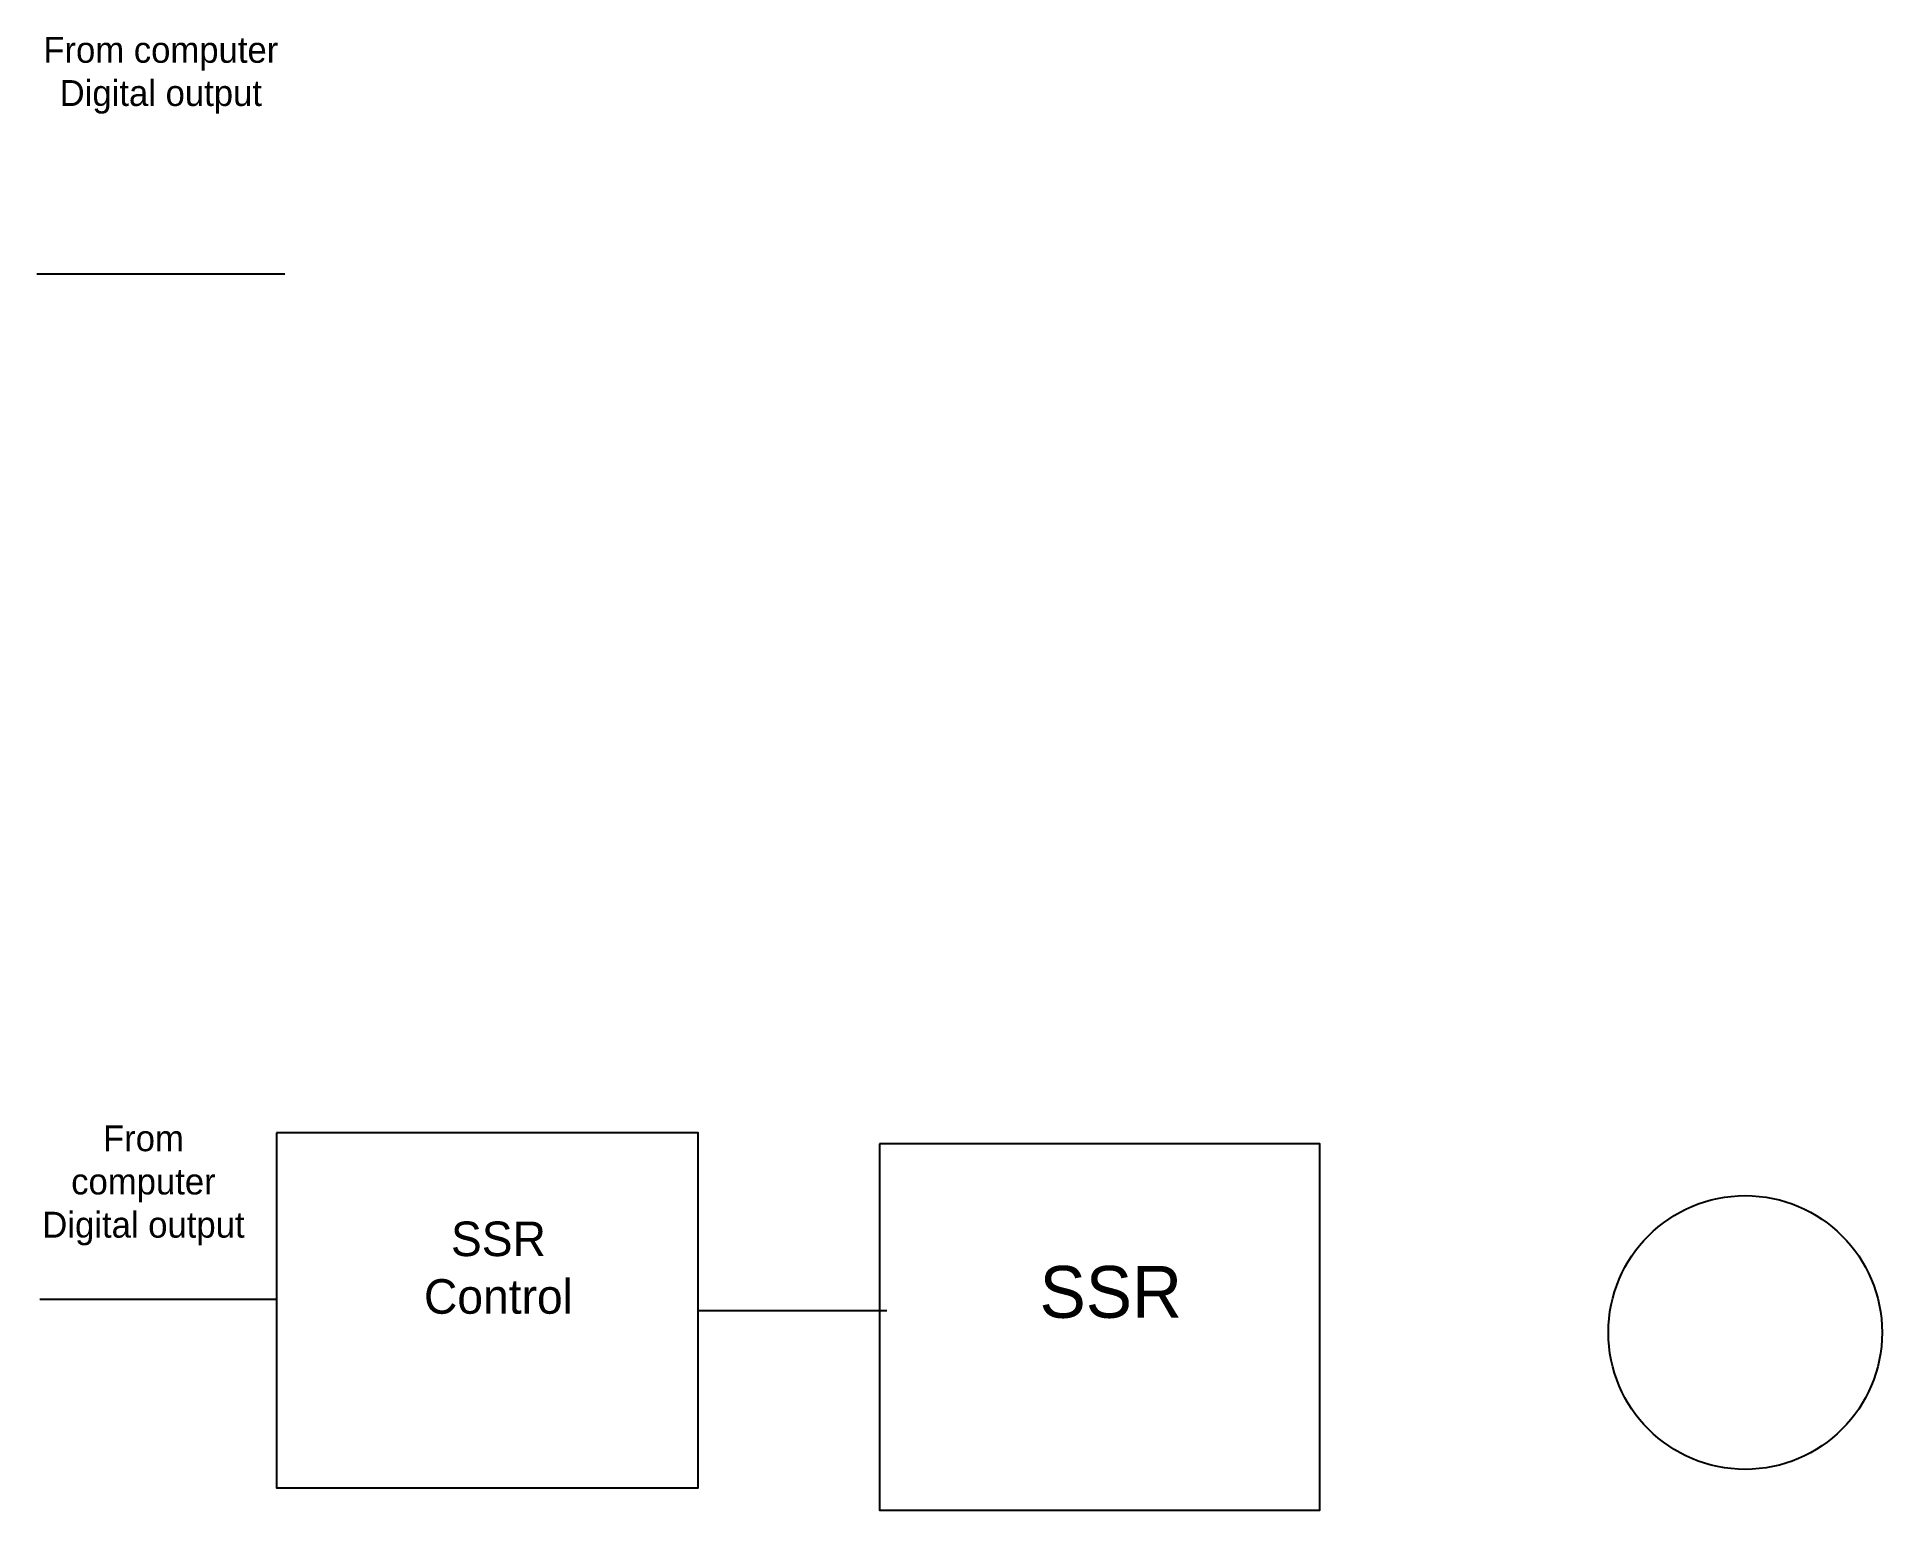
# Model space of a CAD drawing. Header units: inches. Extents: x 0 to 10.7, y 3.5 to 12.
import ezdxf

# ---------------------------------------------------------------- set-up
doc = ezdxf.new("R2010")
doc.units = ezdxf.units.IN
doc.header["$MEASUREMENT"] = 0

msp = doc.modelspace()

# ---------------------------------------------------------------- linework, layer by layer
for p, q in [((0.009, 10.627), (1.444, 10.627)), ((0.026, 4.693), (1.396, 4.693)), ((3.837, 4.628), (4.929, 4.628))]:
    msp.add_line(p, q)
for points in [[(1.396, 5.656), (1.396, 3.601), (3.837, 3.601), (3.837, 5.656)], [(4.887, 5.592), (4.887, 3.472), (7.435, 3.472), (7.435, 5.592)]]:
    msp.add_lwpolyline(points, close=True)
msp.add_circle((9.897, 4.5), 0.792)

# ---------------------------------------------------------------- texts
at = {"attachment_point": 1}
for s, insert, char_height, width in [('{\\pxqc;From computer\\PDigital output}', (0.052, 11.998), 0.15, 1.34895), ('{\\pxqc;From computer\\PDigital output}', (0.005, 5.699), 0.15, 1.24189), ('{\\pxqc;SSR\\PControl}', (1.76, 5.142), 0.2, 1.84142), ('{\\pxqc;SSR}', (5.315, 4.885), 0.3, 1.82001)]:
    msp.add_mtext(s, dxfattribs=dict(at, insert=insert, char_height=char_height, width=width))

doc.saveas('drawing.dxf')
